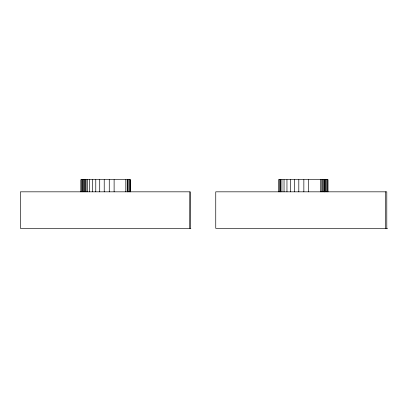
<?xml version="1.0" encoding="UTF-8"?>
<svg xmlns="http://www.w3.org/2000/svg" width="408" height="408" viewBox="0 0 408 408"><rect width="100%" height="100%" fill="white"/><g stroke="black" fill="none" stroke-linecap="round" stroke-linejoin="round"><path stroke-width="0.61" d="M190.011 191.826L190.011 228.347L190.067 191.826L20.4 191.826L20.4 228.347L190.878 228.347M387.6 228.347L215.75 228.347L215.75 191.826L386.789 191.826L386.789 228.347M385.361 191.826L385.361 228.347M328.012 191.826L328.012 179.653L278.486 179.653L278.486 191.826M327.634 179.653L327.634 191.826M326.502 179.653L326.502 191.826M325.385 179.653L325.385 191.826M324.911 179.653L324.911 191.826M324.61 179.653L324.61 191.826M324.533 179.653L324.533 191.826M323.396 179.653L323.396 191.826M322.284 179.653L322.284 191.826M321.81 179.653L321.81 191.826M320.387 179.653L320.387 191.826M308.698 179.653L308.698 191.826M303.853 179.653L303.853 191.826M298.804 179.653L298.804 191.826M294.306 179.653L294.306 191.826M290.353 179.653L290.353 191.826M286.957 179.653L286.957 191.826M284.034 179.653L284.034 191.826M281.943 179.653L281.943 191.826M280.689 179.653L280.689 191.826M280.27 179.653L280.27 191.826M279.301 179.653L279.301 191.826M130.325 191.826L130.325 179.653L80.809 179.653L80.809 191.826M130.03 179.653L130.03 191.826M129.948 179.653L129.948 191.826M128.816 179.653L128.816 191.826M127.699 179.653L127.699 191.826M127.225 179.653L127.225 191.826M125.807 179.653L125.807 191.826M114.112 179.653L114.112 191.826M109.267 179.653L109.267 191.826M104.219 179.653L104.219 191.826M99.72 179.653L99.72 191.826M95.773 179.653L95.773 191.826M92.376 179.653L92.376 191.826M89.449 179.653L89.449 191.826M87.358 179.653L87.358 191.826M86.103 179.653L86.103 191.826M85.685 179.653L85.685 191.826M84.721 179.653L84.721 191.826M83.905 179.653L83.905 191.826M83.013 179.653L83.013 191.826M82.594 179.653L82.594 191.826M81.631 179.653L81.631 191.826"/></g></svg>
